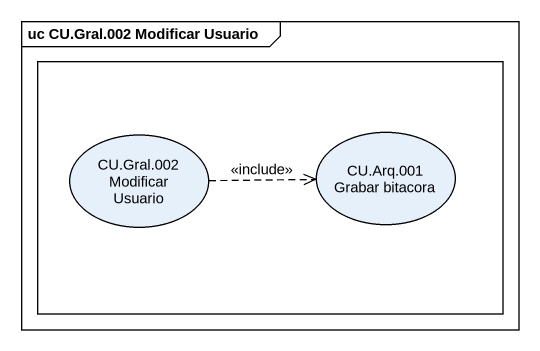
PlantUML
@startuml
mainframe uc CU.Gral.002 Modificar Usuario
rectangle " " as rectangle1 {
  usecase "CU.Gral.002 Modificar Usuario" as CU_Gral_002_Modificar
  usecase "CU.Arq.001 Grabar bitacora" as CU_Arq_001_Grabar_bitacora
}
CU_Gral_002_Modificar .right.> CU_Arq_001_Grabar_bitacora : <<include>>
@enduml
